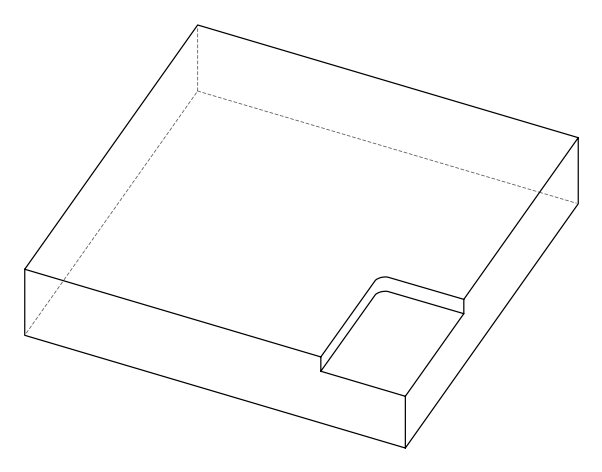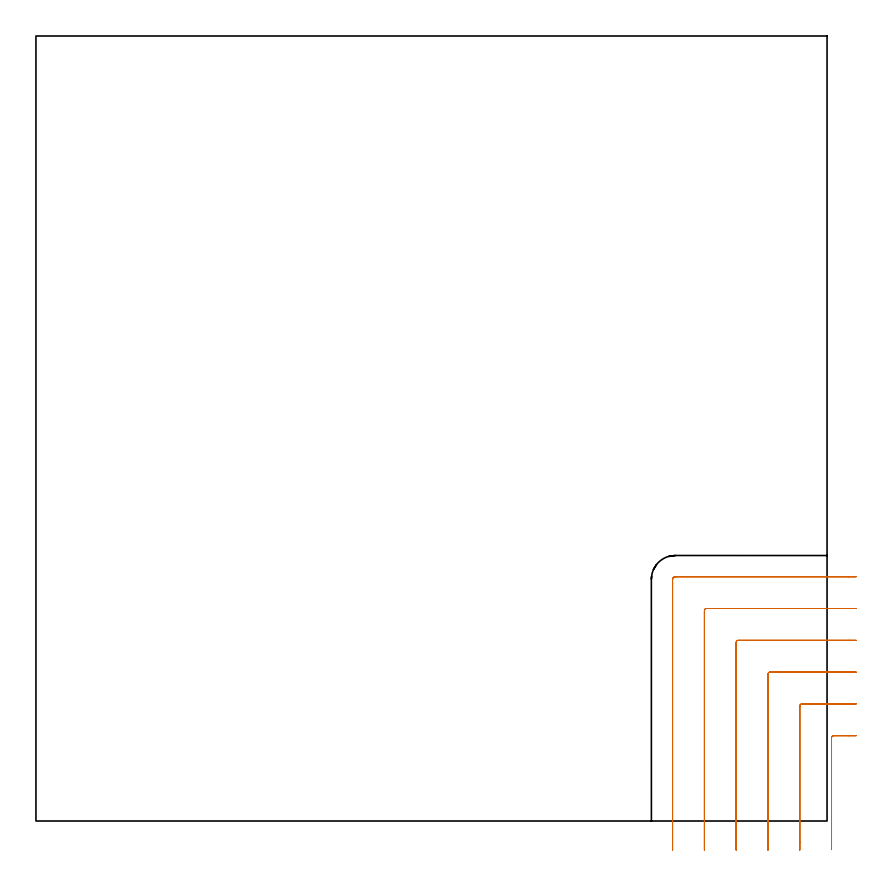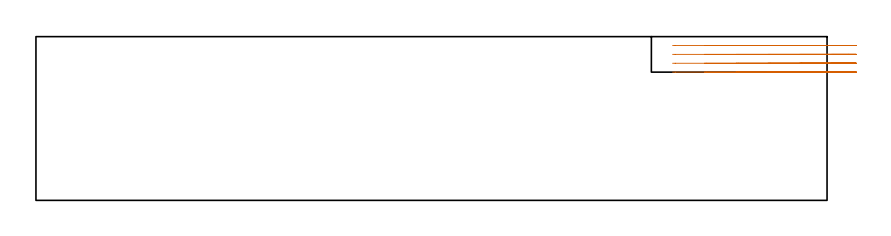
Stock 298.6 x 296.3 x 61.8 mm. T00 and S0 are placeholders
(PLAN: 1 operations, 0 tool changes, 6 min)
(1 MILL_CORNER_NOTCH_RECTANGULAR | CORNER_NOTCH_RECTANGULAR | UGT0201_010 | Follow Part, ap 4, ae 75% | 5.95 min | 88795 mm3)
(TOOL UGT0201_010 | End Mill 16 mm | D16 FL22 Z2)
(OP 1 MILL_CORNER_NOTCH_RECTANGULAR)
G17 G21 G94 G90
T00 M6
G54
G17 G0 G90 X309.6 Y32.2 S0 M3
G43 Z71.8 H0
Z58.45
G94 G1 X306.6 F250.
X301.095 F500.
G3 X300.3 Y31.405 R0.8
G1 Y-7.817
Y-10.817 F250.
G0 Z71.8
X309.6 Y44.2
Z58.45
G1 X306.6
X289.095 F500.
G3 X288.3 Y43.405 R0.8
G1 Y-8.
Y-11. F250.
G0 Z71.8
X309.6 Y56.2
Z58.45
G1 X306.6
X277.096 F500.
G3 X276.3 Y55.404 R0.8
G1 Y-8.
Y-11. F250.
G0 Z71.8
X309.6 Y68.2
Z58.45
G1 X306.6
X265.096 F500.
G3 X264.3 Y67.404 R0.8
G1 Y-8.
Y-11. F250.
G0 Z71.8
X309.6 Y80.2
Z58.45
G1 X306.6
X253.096 F500.
G3 X252.3 Y79.404 R0.8
G1 Y-8.
Y-11. F250.
G0 Z71.8
X309.6 Y92.2
Z58.45
G1 X306.6
X241.3 F500.
G3 X240.3 Y91.2 R1.
G1 Y-8.
Y-11. F250.
G0 Z71.8
X309.6 Y32.2
Z55.1
G1 X306.6
X301.095 F500.
G3 X300.3 Y31.405 R0.8
G1 Y-7.817
Y-10.817 F250.
G0 Z71.8
X309.6 Y44.2
Z55.1
G1 X306.6
X289.095 F500.
G3 X288.3 Y43.405 R0.8
G1 Y-8.
Y-11. F250.
G0 Z71.8
X309.6 Y56.2
Z55.1
G1 X306.6
X277.096 F500.
G3 X276.3 Y55.404 R0.8
G1 Y-8.
Y-11. F250.
G0 Z71.8
X309.6 Y68.2
Z55.1
G1 X306.6
X265.096 F500.
G3 X264.3 Y67.404 R0.8
G1 Y-8.
Y-11. F250.
G0 Z71.8
X309.6 Y80.2
Z55.1
G1 X306.6
X253.096 F500.
G3 X252.3 Y79.404 R0.8
G1 Y-8.
Y-11. F250.
G0 Z71.8
X309.6 Y92.2
Z55.1
G1 X306.6
X241.3 F500.
G3 X240.3 Y91.2 R1.
G1 Y-8.
Y-11. F250.
G0 Z71.8
X309.6 Y32.2
Z51.75
G1 X306.6
X301.095 F500.
G3 X300.3 Y31.405 R0.8
G1 Y-7.817
Y-10.817 F250.
G0 Z71.8
X309.6 Y44.2
Z51.75
G1 X306.6
X289.095 F500.
G3 X288.3 Y43.405 R0.8
G1 Y-8.
Y-11. F250.
G0 Z71.8
X309.6 Y56.2
Z51.75
G1 X306.6
X277.096 F500.
G3 X276.3 Y55.404 R0.8
G1 Y-8.
Y-11. F250.
G0 Z71.8
X309.6 Y68.2
Z51.75
G1 X306.6
X265.096 F500.
G3 X264.3 Y67.404 R0.8
G1 Y-8.
Y-11. F250.
G0 Z71.8
X309.6 Y80.2
Z51.75
G1 X306.6
X253.096 F500.
G3 X252.3 Y79.404 R0.8
G1 Y-8.
Y-11. F250.
G0 Z71.8
X309.6 Y92.2
Z51.75
G1 X306.6
X241.3 F500.
G3 X240.3 Y91.2 R1.
G1 Y-8.
Y-11. F250.
G0 Z71.8
X309.6 Y32.2
Z48.4
G1 X306.6
X301.095 F500.
G3 X300.3 Y31.405 R0.8
G1 Y-7.817
Y-10.817 F250.
G0 Z71.8
X309.6 Y44.2
Z48.4
G1 X306.6
X289.095 F500.
G3 X288.3 Y43.405 R0.8
G1 Y-8.
Y-11. F250.
G0 Z71.8
X309.6 Y56.2
Z48.4
G1 X306.6
X277.096 F500.
G3 X276.3 Y55.404 R0.8
G1 Y-8.
Y-11. F250.
G0 Z71.8
X309.6 Y68.2
Z48.4
G1 X306.6
X265.096 F500.
G3 X264.3 Y67.404 R0.8
G1 Y-8.
Y-11. F250.
G0 Z71.8
X309.6 Y80.2
Z48.4
G1 X306.6
X253.096 F500.
G3 X252.3 Y79.404 R0.8
G1 Y-8.
Y-11. F250.
G0 Z71.8
X309.6 Y92.2
Z48.4
G1 X306.6
X241.3 F500.
G3 X240.3 Y91.2 R1.
G1 Y-8.
Y-11. F250.
G0 Z71.8
M5
M2
